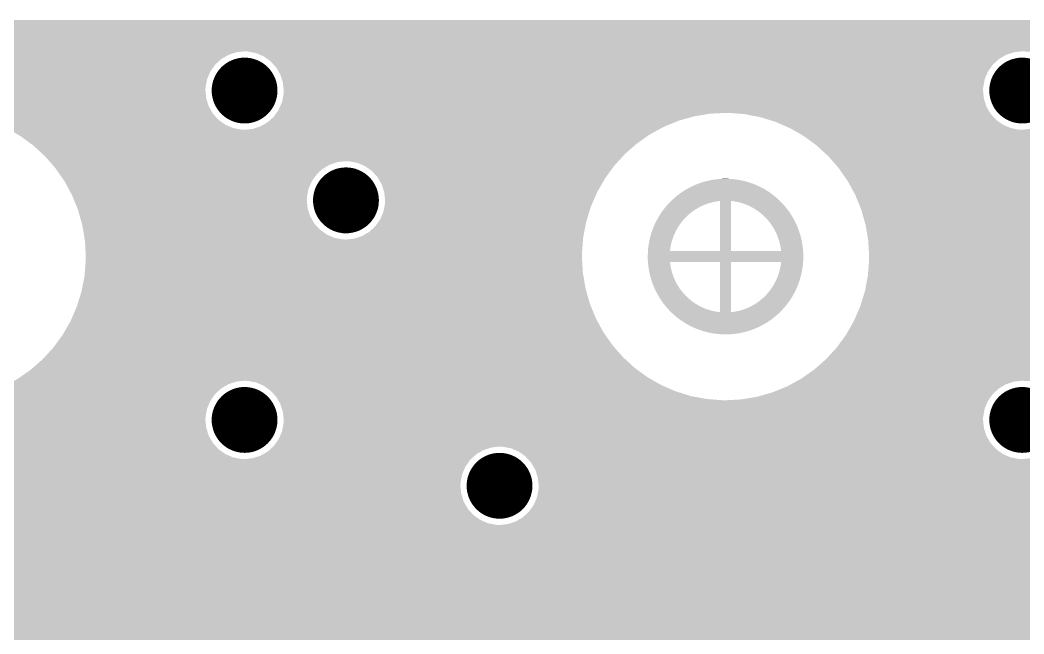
# Model space of a CAD drawing. Extents: x 295 to 953, y 10 to 290.
# Drawn here: x 510.26 to 529.44, y 180.6 to 192.32 of the extents above; entities that cross this region are included whole.
import ezdxf

# ---------------------------------------------------------------- set-up
doc = ezdxf.new("R2010")
doc.units = 0
doc.header["$LTSCALE"] = 5
doc.header["$MEASUREMENT"] = 0
doc.layers.get('0').update_dxf_attribs({"linetype": 'CONTINUOUS', "lineweight": 25})

msp = doc.modelspace()

# ---------------------------------------------------------------- linework, layer by layer
at = {"const_width": 0.629}
for points in [[(514.237, 190.974, 1), (514.865, 190.974, 1)], [(529.09, 190.974, 1), (529.718, 190.974, 1)], [(516.173, 188.878, 1), (516.802, 188.878, 1)], [(514.237, 184.687, 1), (514.865, 184.687, 1)], [(529.09, 184.687, 1), (529.718, 184.687, 1)], [(519.107, 183.43, 1), (519.735, 183.43, 1)]]:
    msp.add_lwpolyline(points, format="xyb", close=True, dxfattribs=at)
for points in [[(508.955, 192.317), (508.934, 192.321), (554.206, 192.317), (554.206, 192.321)], [(509.1, 192.255), (508.955, 192.317), (554.206, 192.255), (554.206, 192.317)], [(509.229, 192.163), (509.1, 192.255), (554.206, 192.163), (554.206, 192.255)], [(509.336, 192.046), (509.229, 192.163), (554.206, 192.046), (554.206, 192.163)], [(509.416, 191.91), (509.336, 192.046), (554.206, 191.91), (554.206, 192.046)], [(509.465, 191.76), (509.416, 191.91), (554.206, 191.76), (554.206, 191.91)], [(509.469, 191.722), (509.465, 191.76), (554.206, 191.722), (554.206, 191.76)], [(509.471, 191.705), (509.469, 191.722), (514.394, 191.705), (514.551, 191.722)], [(509.476, 191.656), (509.471, 191.705), (514.244, 191.656), (514.394, 191.705)], [(509.482, 191.602), (509.476, 191.656), (514.152, 191.602), (514.244, 191.656)], [(509.479, 191.536), (509.481, 191.576), (514.064, 191.536), (514.107, 191.576)], [(509.481, 191.576), (509.482, 191.602), (514.107, 191.576), (514.152, 191.602)], [(514.617, 191.719), (514.551, 191.722), (529.377, 191.719), (529.404, 191.722)], [(514.687, 191.705), (514.617, 191.719), (529.247, 191.705), (529.377, 191.719)], [(514.772, 191.688), (514.687, 191.705), (529.196, 191.688), (529.247, 191.705)], [(514.848, 191.656), (514.772, 191.688), (529.096, 191.656), (529.196, 191.688)], [(514.917, 191.626), (514.848, 191.656), (529.046, 191.626), (529.096, 191.656)], [(514.988, 191.576), (514.917, 191.626), (528.96, 191.576), (529.046, 191.626)], [(515.046, 191.534), (514.988, 191.576), (528.915, 191.534), (528.96, 191.576)], [(529.47, 191.719), (529.404, 191.722), (554.206, 191.719), (554.206, 191.722)], [(509.431, 191.34), (509.449, 191.381), (513.899, 191.34), (513.928, 191.381)], [(509.449, 191.381), (509.466, 191.469), (513.928, 191.381), (513.99, 191.469)], [(509.466, 191.469), (509.479, 191.536), (513.99, 191.469), (514.064, 191.536)], [(515.106, 191.469), (515.046, 191.534), (528.843, 191.469), (528.915, 191.534)], [(515.153, 191.418), (515.106, 191.469), (528.807, 191.418), (528.843, 191.469)], [(515.199, 191.34), (515.153, 191.418), (528.752, 191.34), (528.807, 191.418)], [(509.295, 191.107), (509.357, 191.195), (513.819, 191.107), (513.836, 191.195)], [(509.357, 191.195), (509.386, 191.236), (513.836, 191.195), (513.854, 191.236)], [(509.386, 191.236), (509.431, 191.34), (513.854, 191.236), (513.899, 191.34)], [(515.233, 191.281), (515.199, 191.34), (528.726, 191.281), (528.752, 191.34)], [(515.261, 191.195), (515.233, 191.281), (528.689, 191.195), (528.726, 191.281)], [(515.282, 191.131), (515.261, 191.195), (528.677, 191.131), (528.689, 191.195)], [(509.041, 190.92), (509.133, 190.974), (513.809, 190.92), (513.803, 190.974)], [(509.133, 190.974), (509.178, 191), (513.803, 190.974), (513.804, 191)], [(509.178, 191), (509.221, 191.04), (513.804, 191), (513.806, 191.04)], [(509.221, 191.04), (509.295, 191.107), (513.806, 191.04), (513.819, 191.107)], [(515.292, 191.04), (515.282, 191.131), (528.659, 191.04), (528.677, 191.131)], [(515.299, 190.974), (515.292, 191.04), (528.656, 190.974), (528.659, 191.04)], [(515.296, 190.908), (515.299, 190.974), (528.663, 190.908), (528.656, 190.974)], [(504.275, 190.816), (504.275, 190.854), (513.82, 190.816), (513.816, 190.854)], [(504.275, 190.666), (504.275, 190.816), (513.869, 190.666), (513.82, 190.816)], [(508.734, 190.854), (508.891, 190.871), (513.816, 190.854), (513.814, 190.871)], [(508.891, 190.871), (509.041, 190.92), (513.814, 190.871), (513.809, 190.92)], [(515.266, 190.753), (515.278, 190.816), (528.694, 190.753), (528.673, 190.816)], [(515.278, 190.816), (515.296, 190.908), (528.673, 190.816), (528.663, 190.908)], [(504.275, 190.548), (504.275, 190.666), (513.938, 190.548), (513.869, 190.666)], [(515.161, 190.548), (515.203, 190.607), (528.791, 190.548), (528.756, 190.607)], [(515.203, 190.607), (515.229, 190.666), (528.756, 190.607), (528.722, 190.666)], [(515.229, 190.666), (515.266, 190.753), (528.722, 190.666), (528.694, 190.753)], [(508.838, 190.548), (508.776, 190.548), (513.939, 190.548), (513.938, 190.548)], [(509.067, 190.53), (508.838, 190.548), (513.949, 190.53), (513.939, 190.548)], [(509.141, 190.524), (509.067, 190.53), (513.954, 190.524), (513.949, 190.53)], [(509.438, 190.467), (509.141, 190.524), (514.006, 190.467), (513.954, 190.524)], [(509.614, 190.413), (509.438, 190.467), (514.056, 190.413), (514.006, 190.467)], [(509.728, 190.378), (509.614, 190.413), (514.105, 190.378), (514.056, 190.413)], [(514.995, 190.372), (515.025, 190.399), (522.778, 190.372), (522.844, 190.399)], [(515.025, 190.399), (515.112, 190.478), (522.844, 190.399), (523.125, 190.478)], [(515.112, 190.478), (515.114, 190.481), (523.125, 190.478), (523.136, 190.481)], [(515.114, 190.481), (515.149, 190.532), (523.136, 190.481), (523.435, 190.532)], [(515.149, 190.532), (515.161, 190.548), (523.435, 190.532), (523.738, 190.548)], [(524.029, 190.53), (523.8, 190.548), (528.802, 190.53), (528.791, 190.548)], [(524.102, 190.524), (524.029, 190.53), (528.807, 190.524), (528.802, 190.53)], [(524.4, 190.467), (524.102, 190.524), (528.859, 190.467), (528.807, 190.524)], [(524.575, 190.413), (524.4, 190.467), (528.909, 190.413), (528.859, 190.467)], [(524.69, 190.378), (524.575, 190.413), (528.958, 190.378), (528.909, 190.413)], [(509.858, 190.321), (509.728, 190.378), (514.185, 190.321), (514.105, 190.378)], [(510.001, 190.259), (509.858, 190.321), (514.33, 190.259), (514.185, 190.321)], [(510.006, 190.257), (510.001, 190.259), (514.34, 190.257), (514.33, 190.259)], [(510.056, 190.228), (510.006, 190.257), (514.485, 190.228), (514.34, 190.257)], [(510.061, 190.226), (510.056, 190.228), (514.551, 190.226), (514.485, 190.228)], [(510.211, 190.14), (510.061, 190.226), (522.297, 190.14), (522.456, 190.226)], [(514.551, 190.226), (514.708, 190.242), (522.456, 190.226), (522.486, 190.242)], [(514.708, 190.242), (514.836, 190.284), (522.486, 190.242), (522.564, 190.284)], [(514.836, 190.284), (514.859, 190.292), (522.564, 190.284), (522.582, 190.292)], [(514.859, 190.292), (514.995, 190.372), (522.582, 190.292), (522.778, 190.372)], [(524.819, 190.321), (524.69, 190.378), (529.038, 190.321), (528.958, 190.378)], [(524.963, 190.259), (524.819, 190.321), (529.183, 190.259), (529.038, 190.321)], [(524.968, 190.257), (524.963, 190.259), (529.193, 190.257), (529.183, 190.259)], [(525.018, 190.228), (524.968, 190.257), (529.338, 190.228), (529.193, 190.257)], [(525.023, 190.226), (525.018, 190.228), (529.404, 190.226), (529.338, 190.228)], [(525.223, 190.111), (525.023, 190.226), (535.164, 190.111), (535.097, 190.226)], [(529.404, 190.226), (529.561, 190.242), (535.097, 190.226), (535.087, 190.242)], [(510.269, 190.106), (510.211, 190.14), (522.249, 190.106), (522.297, 190.14)], [(510.46, 189.966), (510.269, 190.106), (522.049, 189.966), (522.249, 190.106)], [(525.231, 190.106), (525.223, 190.111), (535.168, 190.106), (535.164, 190.111)], [(525.385, 189.994), (525.231, 190.106), (535.271, 189.994), (535.168, 190.106)], [(510.514, 189.927), (510.46, 189.966), (522.004, 189.927), (522.049, 189.966)], [(510.689, 189.767), (510.514, 189.927), (521.82, 189.767), (522.004, 189.927)], [(525.476, 189.927), (525.385, 189.994), (535.364, 189.927), (535.271, 189.994)], [(525.503, 189.902), (525.476, 189.927), (535.4, 189.902), (535.364, 189.927)], [(525.571, 189.84), (525.503, 189.902), (535.545, 189.84), (535.4, 189.902)], [(525.605, 189.809), (525.571, 189.84), (535.7, 189.809), (535.545, 189.84)], [(510.737, 189.723), (510.689, 189.767), (521.78, 189.723), (521.82, 189.767)], [(510.822, 189.626), (510.737, 189.723), (521.692, 189.626), (521.78, 189.723)], [(525.608, 189.806), (525.605, 189.809), (535.766, 189.806), (535.7, 189.809)], [(525.699, 189.723), (525.608, 189.806), (554.206, 189.723), (554.206, 189.806)], [(525.899, 189.494), (525.699, 189.723), (554.206, 189.494), (554.206, 189.723)], [(510.836, 189.61), (510.822, 189.626), (516.33, 189.61), (516.487, 189.626)], [(510.88, 189.56), (510.836, 189.61), (516.18, 189.56), (516.33, 189.61)], [(510.937, 189.494), (510.88, 189.56), (516.068, 189.494), (516.18, 189.56)], [(510.947, 189.48), (510.937, 189.494), (516.043, 189.48), (516.068, 189.494)], [(511.021, 189.373), (510.947, 189.48), (515.927, 189.373), (516.043, 189.48)], [(516.553, 189.623), (516.487, 189.626), (521.689, 189.623), (521.692, 189.626)], [(516.708, 189.593), (516.553, 189.623), (521.661, 189.593), (521.689, 189.623)], [(516.824, 189.543), (516.708, 189.593), (521.616, 189.543), (521.661, 189.593)], [(516.854, 189.53), (516.824, 189.543), (521.606, 189.53), (521.616, 189.543)], [(516.983, 189.439), (516.854, 189.53), (521.539, 189.439), (521.606, 189.53)], [(526.072, 189.246), (525.899, 189.494), (554.206, 189.246), (554.206, 189.494)], [(511.11, 189.246), (511.021, 189.373), (515.836, 189.246), (515.927, 189.373)], [(517.089, 189.322), (516.983, 189.439), (521.454, 189.322), (521.539, 189.439)], [(517.103, 189.299), (517.089, 189.322), (521.437, 189.299), (521.454, 189.322)], [(517.169, 189.186), (517.103, 189.299), (521.372, 189.186), (521.437, 189.299)], [(523.38, 189.247), (523.388, 189.249), (524.096, 189.247), (524.086, 189.249)], [(523.388, 189.249), (523.449, 189.262), (524.086, 189.249), (524.027, 189.262)], [(523.449, 189.262), (523.457, 189.264), (524.027, 189.262), (524.017, 189.264)], [(523.457, 189.264), (523.519, 189.275), (524.017, 189.264), (523.958, 189.275)], [(523.519, 189.275), (523.527, 189.276), (523.958, 189.275), (523.947, 189.276)], [(523.527, 189.276), (523.589, 189.283), (523.947, 189.276), (523.888, 189.283)], [(523.589, 189.283), (523.597, 189.284), (523.888, 189.283), (523.876, 189.284)], [(523.597, 189.284), (523.661, 189.289), (523.876, 189.284), (523.818, 189.289)], [(523.661, 189.289), (523.667, 189.289), (523.818, 189.289), (523.802, 189.289)], [(523.667, 189.289), (523.736, 189.291), (523.802, 189.289), (523.747, 189.291)], [(523.736, 189.291), (523.738, 189.291), (523.747, 189.291), (523.738, 189.291)], [(511.111, 189.245), (511.11, 189.246), (515.835, 189.245), (515.836, 189.246)], [(511.19, 189.099), (511.111, 189.245), (515.773, 189.099), (515.835, 189.245)], [(511.255, 188.979), (511.19, 189.099), (515.749, 188.979), (515.773, 189.099)], [(517.219, 189.035), (517.169, 189.186), (521.286, 189.035), (521.372, 189.186)], [(522.929, 189.051), (522.936, 189.056), (524.547, 189.051), (524.539, 189.056)], [(522.936, 189.056), (522.989, 189.088), (524.539, 189.056), (524.487, 189.088)], [(522.989, 189.088), (522.996, 189.093), (524.487, 189.088), (524.479, 189.093)], [(522.996, 189.093), (523.05, 189.122), (524.479, 189.093), (524.425, 189.122)], [(523.05, 189.122), (523.058, 189.126), (524.425, 189.122), (524.417, 189.126)], [(523.058, 189.126), (523.114, 189.153), (524.417, 189.126), (524.362, 189.153)], [(523.114, 189.153), (523.122, 189.157), (524.362, 189.153), (524.353, 189.157)], [(523.122, 189.157), (523.179, 189.182), (524.353, 189.157), (524.297, 189.182)], [(523.179, 189.182), (523.187, 189.185), (524.297, 189.182), (524.288, 189.185)], [(523.187, 189.185), (523.245, 189.207), (524.288, 189.185), (524.231, 189.207)], [(523.245, 189.207), (523.253, 189.21), (524.231, 189.207), (524.222, 189.21)], [(523.253, 189.21), (523.312, 189.228), (524.222, 189.21), (524.164, 189.228)], [(523.312, 189.228), (523.32, 189.231), (524.164, 189.228), (524.155, 189.231)], [(523.32, 189.231), (523.38, 189.247), (524.155, 189.231), (524.096, 189.247)], [(526.093, 189.207), (526.072, 189.246), (554.206, 189.207), (554.206, 189.246)], [(526.102, 189.19), (526.093, 189.207), (541.476, 189.19), (541.633, 189.207)], [(526.129, 189.141), (526.102, 189.19), (541.326, 189.141), (541.476, 189.19)], [(526.172, 189.061), (526.129, 189.141), (541.189, 189.061), (541.326, 189.141)], [(526.217, 188.979), (526.172, 189.061), (541.1, 188.979), (541.189, 189.061)], [(511.269, 188.944), (511.255, 188.979), (515.742, 188.944), (515.749, 188.979)], [(511.296, 188.878), (511.269, 188.944), (515.739, 188.878), (515.742, 188.944)], [(511.36, 188.721), (511.296, 188.878), (515.756, 188.721), (515.739, 188.878)], [(517.235, 188.878), (517.219, 189.035), (521.218, 188.878), (521.286, 189.035)], [(517.233, 188.812), (517.235, 188.878), (521.189, 188.812), (521.218, 188.878)], [(522.691, 188.859), (522.699, 188.867), (523.574, 188.859), (523.633, 188.867)], [(522.699, 188.867), (522.708, 188.876), (524.777, 188.867), (524.768, 188.876)], [(522.708, 188.876), (522.714, 188.882), (524.768, 188.876), (524.761, 188.882)], [(522.714, 188.882), (522.76, 188.923), (524.761, 188.882), (524.716, 188.923)], [(522.76, 188.923), (522.766, 188.929), (524.716, 188.923), (524.709, 188.929)], [(522.766, 188.929), (522.814, 188.969), (524.709, 188.929), (524.662, 188.969)], [(522.814, 188.969), (522.821, 188.974), (524.662, 188.969), (524.654, 188.974)], [(522.821, 188.974), (522.87, 189.011), (524.654, 188.974), (524.606, 189.011)], [(522.87, 189.011), (522.877, 189.017), (524.606, 189.011), (524.598, 189.017)], [(522.877, 189.017), (522.929, 189.051), (524.598, 189.017), (524.547, 189.051)], [(523.633, 187.91), (523.633, 188.867), (523.843, 187.91), (523.843, 188.867)], [(523.873, 188.863), (523.843, 188.867), (524.78, 188.863), (524.777, 188.867)], [(526.227, 188.954), (526.217, 188.979), (541.073, 188.954), (541.1, 188.979)], [(526.28, 188.825), (526.227, 188.954), (540.981, 188.825), (541.073, 188.954)], [(511.369, 188.699), (511.36, 188.721), (515.763, 188.699), (515.756, 188.721)], [(511.406, 188.571), (511.369, 188.699), (515.805, 188.571), (515.763, 188.699)], [(517.202, 188.657), (517.222, 188.757), (521.134, 188.657), (521.165, 188.757)], [(517.222, 188.757), (517.233, 188.812), (521.165, 188.757), (521.189, 188.812)], [(522.529, 188.669), (522.54, 188.684), (523.113, 188.669), (523.133, 188.684)], [(522.54, 188.684), (522.564, 188.716), (523.133, 188.684), (523.183, 188.716)], [(522.564, 188.716), (522.572, 188.726), (523.183, 188.716), (523.2, 188.726)], [(522.572, 188.726), (522.588, 188.746), (523.2, 188.726), (523.235, 188.746)], [(522.588, 188.746), (522.61, 188.773), (523.235, 188.746), (523.288, 188.773)], [(522.61, 188.773), (522.617, 188.78), (523.288, 188.773), (523.306, 188.78)], [(522.617, 188.78), (522.631, 188.796), (523.306, 188.78), (523.343, 188.796)], [(522.631, 188.796), (522.65, 188.817), (523.343, 188.796), (523.4, 188.817)], [(522.65, 188.817), (522.664, 188.832), (523.4, 188.817), (523.45, 188.832)], [(522.664, 188.832), (522.666, 188.834), (523.45, 188.832), (523.457, 188.834)], [(522.666, 188.834), (522.68, 188.848), (523.457, 188.834), (523.515, 188.848)], [(522.68, 188.848), (522.691, 188.859), (523.515, 188.848), (523.574, 188.859)], [(523.932, 188.854), (523.873, 188.863), (524.789, 188.854), (524.78, 188.863)], [(523.99, 188.842), (523.932, 188.854), (524.802, 188.842), (524.789, 188.854)], [(524.048, 188.826), (523.99, 188.842), (524.817, 188.826), (524.802, 188.842)], [(524.049, 188.826), (524.048, 188.826), (524.818, 188.826), (524.817, 188.826)], [(524.105, 188.807), (524.049, 188.826), (524.835, 188.807), (524.818, 188.826)], [(524.16, 188.785), (524.105, 188.807), (524.855, 188.785), (524.835, 188.807)], [(524.185, 188.773), (524.16, 188.785), (524.865, 188.773), (524.855, 188.785)], [(524.214, 188.76), (524.185, 188.773), (524.876, 188.76), (524.865, 188.773)], [(524.267, 188.731), (524.214, 188.76), (524.899, 188.731), (524.876, 188.76)], [(524.288, 188.719), (524.267, 188.731), (524.91, 188.719), (524.899, 188.731)], [(524.318, 188.7), (524.288, 188.719), (524.923, 188.7), (524.91, 188.719)], [(524.367, 188.666), (524.318, 188.7), (524.948, 188.666), (524.923, 188.7)], [(526.331, 188.699), (526.28, 188.825), (540.927, 188.699), (540.981, 188.825)], [(526.336, 188.68), (526.331, 188.699), (540.919, 188.68), (540.927, 188.699)], [(526.38, 188.525), (526.336, 188.68), (540.888, 188.525), (540.919, 188.68)], [(511.444, 188.434), (511.406, 188.571), (515.885, 188.434), (515.805, 188.571)], [(517.108, 188.468), (517.14, 188.512), (521.076, 188.468), (521.09, 188.512)], [(517.14, 188.512), (517.202, 188.657), (521.09, 188.512), (521.134, 188.657)], [(522.392, 188.435), (522.415, 188.482), (522.877, 188.435), (522.913, 188.482)], [(522.415, 188.482), (522.419, 188.489), (522.913, 188.482), (522.919, 188.489)], [(522.419, 188.489), (522.44, 188.527), (522.919, 188.489), (522.953, 188.527)], [(522.44, 188.527), (522.453, 188.551), (522.953, 188.527), (522.976, 188.551)], [(522.453, 188.551), (522.464, 188.57), (522.976, 188.551), (522.994, 188.57)], [(522.464, 188.57), (522.489, 188.611), (522.994, 188.57), (523.038, 188.611)], [(522.489, 188.611), (522.515, 188.649), (523.039, 188.611), (523.085, 188.649)], [(522.489, 188.611), (522.489, 188.611), (523.038, 188.611), (523.039, 188.611)], [(522.515, 188.649), (522.529, 188.669), (523.085, 188.649), (523.113, 188.669)], [(524.373, 188.662), (524.367, 188.666), (524.952, 188.662), (524.948, 188.666)], [(524.415, 188.63), (524.373, 188.662), (524.973, 188.63), (524.952, 188.662)], [(524.445, 188.603), (524.415, 188.63), (524.991, 188.603), (524.973, 188.63)], [(524.46, 188.59), (524.445, 188.603), (524.999, 188.59), (524.991, 188.603)], [(524.503, 188.549), (524.46, 188.59), (525.024, 188.549), (524.999, 188.59)], [(524.508, 188.543), (524.503, 188.549), (525.027, 188.543), (525.024, 188.549)], [(524.543, 188.505), (524.508, 188.543), (525.048, 188.505), (525.027, 188.543)], [(524.563, 188.481), (524.543, 188.505), (525.061, 188.481), (525.048, 188.505)], [(524.581, 188.458), (524.563, 188.481), (525.072, 188.458), (525.061, 188.481)], [(526.399, 188.459), (526.38, 188.525), (540.885, 188.459), (540.888, 188.525)], [(511.452, 188.407), (511.444, 188.434), (515.91, 188.407), (515.885, 188.434)], [(511.467, 188.318), (511.452, 188.407), (515.992, 188.318), (515.91, 188.407)], [(511.482, 188.226), (511.467, 188.318), (516.121, 188.226), (515.992, 188.318)], [(516.931, 188.276), (517.048, 188.383), (521.039, 188.276), (521.06, 188.383)], [(517.048, 188.383), (517.108, 188.468), (521.06, 188.383), (521.076, 188.468)], [(522.331, 188.282), (522.335, 188.295), (522.784, 188.282), (522.79, 188.295)], [(522.335, 188.295), (522.35, 188.335), (522.79, 188.295), (522.812, 188.335)], [(522.35, 188.335), (522.36, 188.361), (522.812, 188.335), (522.828, 188.361)], [(522.36, 188.361), (522.37, 188.386), (522.828, 188.361), (522.843, 188.386)], [(522.37, 188.386), (522.388, 188.426), (522.843, 188.386), (522.87, 188.426)], [(522.388, 188.426), (522.392, 188.435), (522.87, 188.426), (522.877, 188.435)], [(524.611, 188.417), (524.581, 188.458), (525.092, 188.417), (525.072, 188.458)], [(524.616, 188.41), (524.611, 188.417), (525.095, 188.41), (525.092, 188.417)], [(524.649, 188.36), (524.616, 188.41), (525.116, 188.36), (525.095, 188.41)], [(524.653, 188.352), (524.649, 188.36), (525.119, 188.352), (525.116, 188.36)], [(524.678, 188.308), (524.653, 188.352), (525.135, 188.308), (525.119, 188.352)], [(524.689, 188.286), (524.678, 188.308), (525.144, 188.286), (525.135, 188.308)], [(526.414, 188.407), (526.399, 188.459), (540.891, 188.407), (540.885, 188.459)], [(526.432, 188.302), (526.414, 188.407), (540.902, 188.302), (540.891, 188.407)], [(526.457, 188.152), (526.432, 188.302), (540.951, 188.152), (540.902, 188.302)], [(511.493, 188.163), (511.482, 188.226), (516.266, 188.163), (516.121, 188.226)], [(511.498, 188.133), (511.493, 188.163), (516.421, 188.133), (516.266, 188.163)], [(511.498, 188.13), (511.498, 188.133), (516.487, 188.13), (516.421, 188.133)], [(511.502, 188.108), (511.498, 188.13), (521.014, 188.108), (521.016, 188.13)], [(511.515, 187.868), (511.502, 188.108), (520.995, 187.868), (521.014, 188.108)], [(516.487, 188.13), (516.645, 188.147), (521.016, 188.13), (521.017, 188.147)], [(516.645, 188.147), (516.715, 188.17), (521.017, 188.147), (521.019, 188.17)], [(516.715, 188.17), (516.795, 188.196), (521.019, 188.17), (521.024, 188.196)], [(516.795, 188.196), (516.931, 188.276), (521.024, 188.196), (521.039, 188.276)], [(522.28, 188.09), (522.285, 188.115), (522.71, 188.09), (522.717, 188.115)], [(522.285, 188.115), (522.295, 188.159), (522.717, 188.115), (522.732, 188.159)], [(522.295, 188.159), (522.298, 188.172), (522.732, 188.159), (522.736, 188.172)], [(522.298, 188.172), (522.313, 188.227), (522.736, 188.172), (522.758, 188.227)], [(522.313, 188.228), (522.331, 188.282), (522.758, 188.228), (522.784, 188.282)], [(522.313, 188.227), (522.313, 188.228), (522.758, 188.227), (522.758, 188.228)], [(524.705, 188.255), (524.689, 188.286), (525.153, 188.255), (525.144, 188.286)], [(524.721, 188.219), (524.705, 188.255), (525.165, 188.219), (525.153, 188.255)], [(524.729, 188.2), (524.721, 188.219), (525.17, 188.2), (525.165, 188.219)], [(524.747, 188.15), (524.729, 188.2), (525.183, 188.15), (525.17, 188.2)], [(524.749, 188.144), (524.747, 188.15), (525.184, 188.144), (525.183, 188.15)], [(524.767, 188.086), (524.749, 188.144), (525.197, 188.086), (525.184, 188.144)], [(526.464, 188.108), (526.457, 188.152), (540.977, 188.108), (540.951, 188.152)], [(526.469, 188.015), (526.464, 188.108), (541.031, 188.015), (540.977, 188.108)], [(522.254, 187.88), (522.256, 187.91), (525.221, 187.88), (525.219, 187.91)], [(522.256, 187.91), (522.258, 187.94), (522.676, 187.91), (522.68, 187.94)], [(522.258, 187.94), (522.259, 187.951), (522.68, 187.94), (522.681, 187.951)], [(522.259, 187.951), (522.265, 187.999), (522.681, 187.951), (522.689, 187.999)], [(522.265, 187.999), (522.268, 188.021), (522.689, 187.999), (522.694, 188.021)], [(522.268, 188.021), (522.274, 188.058), (522.694, 188.021), (522.701, 188.058)], [(522.274, 188.058), (522.28, 188.09), (522.701, 188.058), (522.71, 188.09)], [(524.768, 188.081), (524.767, 188.086), (525.198, 188.081), (525.197, 188.086)], [(524.781, 188.028), (524.768, 188.081), (525.206, 188.028), (525.198, 188.081)], [(524.784, 188.012), (524.781, 188.028), (525.209, 188.012), (525.206, 188.028)], [(524.792, 187.969), (524.784, 188.012), (525.214, 187.969), (525.209, 188.012)], [(524.795, 187.942), (524.792, 187.969), (525.217, 187.942), (525.214, 187.969)], [(524.799, 187.91), (524.795, 187.942), (525.219, 187.91), (525.217, 187.942)], [(526.476, 187.898), (526.469, 188.015), (541.138, 187.898), (541.031, 188.015)], [(511.499, 187.503), (511.518, 187.743), (521.011, 187.503), (520.998, 187.743)], [(511.519, 187.805), (511.515, 187.868), (520.995, 187.805), (520.995, 187.868)], [(511.518, 187.743), (511.519, 187.805), (520.998, 187.743), (520.995, 187.805)], [(522.252, 187.81), (522.254, 187.871), (525.223, 187.81), (525.222, 187.871)], [(522.252, 187.801), (522.252, 187.81), (525.223, 187.801), (525.223, 187.81)], [(522.253, 187.739), (522.252, 187.801), (525.222, 187.739), (525.223, 187.801)], [(522.254, 187.73), (522.253, 187.739), (525.222, 187.73), (525.222, 187.739)], [(522.254, 187.871), (522.254, 187.88), (525.222, 187.871), (525.221, 187.88)], [(522.256, 187.701), (522.254, 187.73), (525.219, 187.701), (525.222, 187.73)], [(526.481, 187.807), (526.476, 187.898), (541.267, 187.807), (541.138, 187.898)], [(526.478, 187.714), (526.48, 187.743), (541.567, 187.714), (541.42, 187.743)], [(526.478, 187.711), (526.478, 187.714), (541.633, 187.711), (541.567, 187.714)], [(526.48, 187.744), (526.481, 187.805), (541.412, 187.744), (541.271, 187.805)], [(526.48, 187.743), (526.48, 187.744), (541.42, 187.743), (541.412, 187.744)], [(526.481, 187.805), (526.481, 187.807), (541.271, 187.805), (541.267, 187.807)], [(522.258, 187.669), (522.256, 187.701), (522.68, 187.669), (522.676, 187.701)], [(522.262, 187.641), (522.258, 187.669), (522.684, 187.641), (522.68, 187.669)], [(522.266, 187.599), (522.262, 187.641), (522.692, 187.599), (522.684, 187.641)], [(522.269, 187.582), (522.266, 187.599), (522.695, 187.582), (522.692, 187.599)], [(522.278, 187.529), (522.269, 187.582), (522.708, 187.529), (522.695, 187.582)], [(522.279, 187.524), (522.278, 187.529), (522.709, 187.524), (522.708, 187.529)], [(522.291, 187.467), (522.279, 187.524), (522.726, 187.467), (522.709, 187.524)], [(523.633, 186.744), (523.633, 187.701), (523.843, 186.744), (523.843, 187.701)], [(524.765, 187.52), (524.774, 187.553), (525.196, 187.52), (525.201, 187.553)], [(524.774, 187.553), (524.782, 187.59), (525.201, 187.553), (525.208, 187.59)], [(524.782, 187.59), (524.787, 187.611), (525.208, 187.59), (525.21, 187.611)], [(524.787, 187.611), (524.794, 187.66), (525.21, 187.611), (525.216, 187.66)], [(524.794, 187.66), (524.796, 187.67), (525.216, 187.66), (525.217, 187.67)], [(524.796, 187.67), (524.799, 187.701), (525.217, 187.67), (525.219, 187.701)], [(526.456, 187.441), (526.478, 187.711), (554.206, 187.441), (554.206, 187.711)], [(511.449, 187.204), (511.495, 187.441), (521.062, 187.204), (521.022, 187.441)], [(511.495, 187.441), (511.499, 187.503), (521.022, 187.441), (521.011, 187.503)], [(522.293, 187.46), (522.291, 187.467), (522.729, 187.46), (522.726, 187.467)], [(522.306, 187.411), (522.293, 187.46), (522.747, 187.411), (522.729, 187.46)], [(522.311, 187.392), (522.306, 187.411), (522.755, 187.392), (522.747, 187.411)], [(522.322, 187.356), (522.311, 187.392), (522.77, 187.356), (522.755, 187.392)], [(522.332, 187.325), (522.322, 187.356), (522.786, 187.325), (522.77, 187.356)], [(524.692, 187.329), (524.717, 187.383), (525.145, 187.329), (525.162, 187.383)], [(524.717, 187.383), (524.739, 187.439), (525.162, 187.383), (525.177, 187.439)], [(524.739, 187.439), (524.744, 187.451), (525.177, 187.439), (525.181, 187.451)], [(524.744, 187.451), (524.758, 187.495), (525.181, 187.451), (525.19, 187.495)], [(524.758, 187.495), (524.765, 187.52), (525.19, 187.495), (525.196, 187.52)], [(526.4, 187.143), (526.456, 187.441), (554.206, 187.143), (554.206, 187.441)], [(511.366, 186.912), (511.438, 187.143), (521.144, 186.912), (521.079, 187.143)], [(511.438, 187.143), (511.449, 187.204), (521.079, 187.143), (521.062, 187.204)], [(522.34, 187.303), (522.332, 187.325), (522.797, 187.303), (522.786, 187.325)], [(522.356, 187.258), (522.34, 187.303), (522.822, 187.258), (522.797, 187.303)], [(522.36, 187.251), (522.356, 187.258), (522.827, 187.251), (522.822, 187.258)], [(522.381, 187.2), (522.36, 187.251), (522.859, 187.2), (522.827, 187.251)], [(522.384, 187.193), (522.381, 187.2), (522.864, 187.193), (522.859, 187.2)], [(522.404, 187.152), (522.384, 187.193), (522.895, 187.152), (522.864, 187.193)], [(522.414, 187.13), (522.404, 187.152), (522.913, 187.13), (522.895, 187.152)], [(524.562, 187.128), (524.599, 187.176), (525.06, 187.128), (525.083, 187.176)], [(524.599, 187.176), (524.605, 187.185), (525.083, 187.176), (525.088, 187.185)], [(524.605, 187.185), (524.633, 187.225), (525.088, 187.185), (525.105, 187.225)], [(524.633, 187.225), (524.648, 187.25), (525.105, 187.225), (525.116, 187.25)], [(524.648, 187.25), (524.664, 187.276), (525.116, 187.25), (525.126, 187.276)], [(524.664, 187.276), (524.685, 187.316), (525.126, 187.276), (525.141, 187.316)], [(524.685, 187.316), (524.692, 187.329), (525.141, 187.316), (525.145, 187.329)], [(526.31, 186.853), (526.4, 187.143), (554.206, 186.853), (554.206, 187.143)], [(522.427, 187.106), (522.414, 187.13), (522.932, 187.106), (522.913, 187.13)], [(522.448, 187.068), (522.427, 187.106), (522.967, 187.068), (522.932, 187.106)], [(522.452, 187.062), (522.448, 187.068), (522.973, 187.062), (522.967, 187.068)], [(522.477, 187.02), (522.452, 187.062), (523.016, 187.02), (522.973, 187.062)], [(522.484, 187.007), (522.477, 187.02), (523.031, 187.007), (523.016, 187.02)], [(522.502, 186.981), (522.484, 187.007), (523.061, 186.981), (523.031, 187.007)], [(522.524, 186.949), (522.502, 186.981), (523.102, 186.949), (523.061, 186.981)], [(522.527, 186.944), (522.524, 186.949), (523.108, 186.944), (523.102, 186.949)], [(524.362, 186.941), (524.391, 186.962), (524.946, 186.941), (524.961, 186.962)], [(524.391, 186.962), (524.437, 187), (524.961, 186.962), (524.986, 187)], [(524.437, 187), (524.481, 187.04), (524.986, 187), (525.011, 187.04)], [(524.481, 187.04), (524.5, 187.06), (525.011, 187.04), (525.023, 187.06)], [(524.5, 187.06), (524.523, 187.083), (525.023, 187.06), (525.036, 187.083)], [(524.523, 187.083), (524.556, 187.122), (525.036, 187.083), (525.057, 187.122)], [(524.556, 187.122), (524.562, 187.128), (525.057, 187.122), (525.06, 187.128)], [(511.252, 186.631), (511.348, 186.853), (521.259, 186.631), (521.168, 186.853)], [(511.348, 186.853), (511.366, 186.912), (521.168, 186.853), (521.144, 186.912)], [(522.552, 186.91), (522.527, 186.944), (523.157, 186.91), (523.108, 186.944)], [(522.566, 186.892), (522.552, 186.91), (523.187, 186.892), (523.157, 186.91)], [(522.576, 186.879), (522.566, 186.892), (523.208, 186.879), (523.187, 186.892)], [(522.599, 186.851), (522.576, 186.879), (523.261, 186.851), (523.208, 186.879)], [(522.611, 186.837), (522.599, 186.851), (523.291, 186.837), (523.261, 186.851)], [(522.621, 186.826), (522.611, 186.837), (523.315, 186.826), (523.291, 186.837)], [(522.641, 186.804), (522.621, 186.826), (523.371, 186.804), (523.315, 186.826)], [(522.658, 186.785), (522.641, 186.804), (523.427, 186.785), (523.371, 186.804)], [(522.674, 186.769), (522.658, 186.785), (523.485, 186.769), (523.428, 186.785)], [(522.658, 186.785), (522.658, 186.785), (523.428, 186.785), (523.427, 186.785)], [(522.686, 186.756), (522.674, 186.769), (523.544, 186.756), (523.485, 186.769)], [(522.695, 186.747), (522.686, 186.756), (523.603, 186.747), (523.544, 186.756)], [(523.902, 186.751), (523.961, 186.762), (524.784, 186.751), (524.795, 186.762)], [(523.961, 186.762), (524.019, 186.776), (524.795, 186.762), (524.809, 186.776)], [(524.019, 186.776), (524.025, 186.778), (524.809, 186.776), (524.811, 186.778)], [(524.025, 186.778), (524.076, 186.794), (524.811, 186.778), (524.825, 186.794)], [(524.076, 186.794), (524.132, 186.814), (524.825, 186.794), (524.844, 186.814)], [(524.132, 186.814), (524.17, 186.83), (524.844, 186.814), (524.859, 186.83)], [(524.17, 186.83), (524.187, 186.838), (524.859, 186.83), (524.865, 186.838)], [(524.187, 186.838), (524.241, 186.865), (524.865, 186.838), (524.887, 186.865)], [(524.241, 186.865), (524.276, 186.885), (524.887, 186.865), (524.904, 186.885)], [(524.276, 186.885), (524.292, 186.894), (524.904, 186.885), (524.911, 186.894)], [(524.292, 186.894), (524.343, 186.927), (524.911, 186.894), (524.935, 186.927)], [(524.343, 186.927), (524.362, 186.941), (524.935, 186.927), (524.946, 186.941)], [(526.189, 186.575), (526.31, 186.853), (554.206, 186.575), (554.206, 186.853)], [(511.107, 186.365), (511.228, 186.575), (521.403, 186.365), (521.289, 186.575)], [(511.228, 186.575), (511.252, 186.631), (521.289, 186.575), (521.259, 186.631)], [(522.699, 186.744), (522.695, 186.747), (523.633, 186.744), (523.603, 186.747)], [(522.707, 186.735), (522.699, 186.744), (524.768, 186.735), (524.777, 186.744)], [(522.714, 186.728), (522.707, 186.735), (524.761, 186.728), (524.768, 186.735)], [(522.759, 186.687), (522.714, 186.728), (524.716, 186.687), (524.761, 186.728)], [(522.767, 186.681), (522.759, 186.687), (524.709, 186.681), (524.716, 186.687)], [(522.814, 186.642), (522.767, 186.681), (524.662, 186.642), (524.709, 186.681)], [(522.821, 186.636), (522.814, 186.642), (524.655, 186.636), (524.662, 186.642)], [(522.87, 186.599), (522.821, 186.636), (524.605, 186.599), (524.655, 186.636)], [(522.878, 186.594), (522.87, 186.599), (524.598, 186.594), (524.605, 186.599)], [(522.928, 186.56), (522.878, 186.594), (524.547, 186.56), (524.598, 186.594)], [(523.843, 186.744), (523.902, 186.751), (524.777, 186.744), (524.784, 186.751)], [(526.039, 186.312), (526.189, 186.575), (554.206, 186.312), (554.206, 186.575)], [(522.936, 186.555), (522.928, 186.56), (524.54, 186.555), (524.547, 186.56)], [(522.988, 186.522), (522.936, 186.555), (524.487, 186.522), (524.54, 186.555)], [(522.997, 186.518), (522.988, 186.522), (524.479, 186.518), (524.487, 186.522)], [(523.05, 186.488), (522.997, 186.518), (524.425, 186.488), (524.479, 186.518)], [(523.059, 186.484), (523.05, 186.488), (524.417, 186.484), (524.425, 186.488)], [(523.113, 186.457), (523.059, 186.484), (524.362, 186.457), (524.417, 186.484)], [(523.122, 186.453), (523.113, 186.457), (524.354, 186.453), (524.362, 186.457)], [(523.178, 186.429), (523.122, 186.453), (524.297, 186.429), (524.354, 186.453)], [(523.187, 186.426), (523.178, 186.429), (524.289, 186.426), (524.297, 186.429)], [(523.244, 186.404), (523.187, 186.426), (524.231, 186.404), (524.289, 186.426)], [(523.253, 186.401), (523.244, 186.404), (524.223, 186.401), (524.231, 186.404)], [(523.311, 186.382), (523.253, 186.401), (524.164, 186.382), (524.223, 186.401)], [(523.321, 186.38), (523.311, 186.382), (524.156, 186.38), (524.164, 186.382)], [(523.379, 186.363), (523.321, 186.38), (524.096, 186.363), (524.156, 186.38)], [(510.934, 186.116), (511.077, 186.312), (521.577, 186.116), (521.44, 186.312)], [(511.077, 186.312), (511.107, 186.365), (521.44, 186.312), (521.403, 186.365)], [(523.389, 186.361), (523.379, 186.363), (524.087, 186.361), (524.096, 186.363)], [(523.448, 186.348), (523.389, 186.361), (524.027, 186.348), (524.087, 186.361)], [(523.458, 186.346), (523.448, 186.348), (524.018, 186.346), (524.027, 186.348)], [(523.518, 186.336), (523.458, 186.346), (523.957, 186.336), (524.018, 186.346)], [(523.528, 186.335), (523.518, 186.336), (523.949, 186.335), (523.957, 186.336)], [(523.588, 186.327), (523.528, 186.335), (523.886, 186.327), (523.949, 186.335)], [(523.599, 186.326), (523.588, 186.327), (523.879, 186.326), (523.886, 186.327)], [(523.658, 186.322), (523.599, 186.326), (523.815, 186.322), (523.879, 186.326)], [(523.674, 186.321), (523.658, 186.322), (523.808, 186.321), (523.815, 186.322)], [(523.729, 186.32), (523.674, 186.321), (523.739, 186.32), (523.808, 186.321)], [(523.738, 186.32), (523.729, 186.32), (523.738, 186.32), (523.739, 186.32)], [(525.86, 186.067), (526.039, 186.312), (554.206, 186.067), (554.206, 186.312)], [(510.734, 185.888), (510.898, 186.067), (521.776, 185.888), (521.619, 186.067)], [(510.898, 186.067), (510.934, 186.116), (521.619, 186.067), (521.577, 186.116)], [(525.655, 185.844), (525.86, 186.067), (554.206, 185.844), (554.206, 186.067)], [(510.51, 185.683), (510.693, 185.844), (522, 185.683), (521.824, 185.844)], [(510.693, 185.844), (510.734, 185.888), (521.824, 185.844), (521.776, 185.888)], [(525.427, 185.644), (525.655, 185.844), (554.206, 185.644), (554.206, 185.844)], [(510.264, 185.504), (510.465, 185.644), (522.245, 185.504), (522.053, 185.644)], [(510.465, 185.644), (510.51, 185.683), (522.053, 185.644), (522, 185.683)], [(525.178, 185.471), (525.427, 185.644), (554.206, 185.471), (554.206, 185.644)], [(510.029, 185.369), (510.12, 185.419), (514.244, 185.369), (514.394, 185.419)], [(510.12, 185.419), (510.151, 185.435), (514.394, 185.419), (514.551, 185.435)], [(510.151, 185.435), (510.216, 185.471), (522.365, 185.435), (522.303, 185.471)], [(510.216, 185.471), (510.264, 185.504), (522.303, 185.471), (522.245, 185.504)], [(514.617, 185.432), (514.551, 185.435), (522.37, 185.432), (522.365, 185.435)], [(514.772, 185.402), (514.617, 185.432), (522.423, 185.402), (522.37, 185.432)], [(524.991, 185.369), (525.082, 185.419), (529.096, 185.369), (529.247, 185.419)], [(525.082, 185.419), (525.113, 185.435), (529.247, 185.419), (529.404, 185.435)], [(525.113, 185.435), (525.178, 185.471), (554.206, 185.435), (554.206, 185.471)], [(529.47, 185.432), (529.404, 185.435), (554.206, 185.432), (554.206, 185.435)], [(509.669, 185.212), (509.859, 185.289), (514.022, 185.212), (514.107, 185.289)], [(509.859, 185.289), (509.95, 185.326), (514.107, 185.289), (514.17, 185.326)], [(509.95, 185.326), (510.029, 185.369), (514.17, 185.326), (514.244, 185.369)], [(514.884, 185.354), (514.772, 185.402), (522.508, 185.354), (522.423, 185.402)], [(514.917, 185.339), (514.884, 185.354), (522.54, 185.339), (522.508, 185.354)], [(515.046, 185.248), (514.917, 185.339), (522.751, 185.248), (522.54, 185.339)], [(515.06, 185.233), (515.046, 185.248), (522.786, 185.233), (522.751, 185.248)], [(515.142, 185.143), (515.06, 185.233), (523.075, 185.143), (522.786, 185.233)], [(524.631, 185.212), (524.821, 185.289), (528.875, 185.212), (528.96, 185.289)], [(524.821, 185.289), (524.912, 185.326), (528.96, 185.289), (529.023, 185.326)], [(524.912, 185.326), (524.991, 185.369), (529.023, 185.326), (529.096, 185.369)], [(504.275, 185.054), (504.275, 185.062), (513.899, 185.054), (513.905, 185.062)], [(504.275, 184.908), (504.275, 185.054), (513.836, 184.908), (513.899, 185.054)], [(508.776, 185.062), (509.079, 185.079), (513.905, 185.062), (513.917, 185.079)], [(509.079, 185.079), (509.378, 185.129), (513.917, 185.079), (513.952, 185.129)], [(509.378, 185.129), (509.566, 185.182), (513.952, 185.129), (513.99, 185.182)], [(509.566, 185.182), (509.669, 185.212), (513.99, 185.182), (514.022, 185.212)], [(515.153, 185.131), (515.142, 185.143), (523.14, 185.131), (523.075, 185.143)], [(515.179, 185.087), (515.153, 185.131), (523.373, 185.087), (523.14, 185.131)], [(515.193, 185.063), (515.179, 185.087), (523.675, 185.063), (523.373, 185.087)], [(515.193, 185.062), (515.193, 185.063), (523.738, 185.062), (523.675, 185.063)], [(515.199, 185.054), (515.193, 185.062), (528.752, 185.054), (528.758, 185.062)], [(515.233, 184.995), (515.199, 185.054), (528.726, 184.995), (528.752, 185.054)], [(523.738, 185.062), (524.04, 185.079), (528.758, 185.062), (528.77, 185.079)], [(524.04, 185.079), (524.339, 185.129), (528.77, 185.079), (528.805, 185.129)], [(524.339, 185.129), (524.528, 185.182), (528.805, 185.129), (528.843, 185.182)], [(524.528, 185.182), (524.631, 185.212), (528.843, 185.182), (528.875, 185.212)], [(504.275, 184.753), (504.275, 184.908), (513.806, 184.753), (513.836, 184.908)], [(515.261, 184.908), (515.233, 184.995), (528.689, 184.908), (528.726, 184.995)], [(515.282, 184.844), (515.261, 184.908), (528.677, 184.844), (528.689, 184.908)], [(515.292, 184.753), (515.282, 184.844), (528.659, 184.753), (528.677, 184.844)], [(504.275, 184.687), (504.275, 184.753), (513.803, 184.687), (513.806, 184.753)], [(504.275, 184.53), (504.275, 184.687), (513.82, 184.53), (513.803, 184.687)], [(515.299, 184.687), (515.292, 184.753), (528.656, 184.687), (528.659, 184.753)], [(515.296, 184.621), (515.299, 184.687), (528.663, 184.621), (528.656, 184.687)], [(504.275, 184.38), (504.275, 184.53), (513.869, 184.38), (513.82, 184.53)], [(515.229, 184.38), (515.266, 184.466), (528.722, 184.38), (528.694, 184.466)], [(515.266, 184.466), (515.278, 184.53), (528.694, 184.466), (528.673, 184.53)], [(515.278, 184.53), (515.296, 184.621), (528.673, 184.53), (528.663, 184.621)], [(504.275, 184.243), (504.275, 184.38), (513.949, 184.243), (513.869, 184.38)], [(515.148, 184.243), (515.203, 184.321), (528.802, 184.243), (528.756, 184.321)], [(515.203, 184.321), (515.229, 184.38), (528.756, 184.321), (528.722, 184.38)], [(504.275, 184.127), (504.275, 184.243), (514.056, 184.127), (513.949, 184.243)], [(504.275, 184.035), (504.275, 184.127), (514.185, 184.035), (514.056, 184.127)], [(514.904, 184.032), (514.995, 184.085), (518.977, 184.032), (519.068, 184.085)], [(514.995, 184.085), (515.024, 184.112), (519.068, 184.085), (519.114, 184.112)], [(515.024, 184.112), (515.078, 184.161), (519.114, 184.112), (519.264, 184.161)], [(515.078, 184.161), (515.097, 184.178), (519.264, 184.161), (519.421, 184.178)], [(515.097, 184.178), (515.112, 184.192), (528.862, 184.178), (528.849, 184.192)], [(515.112, 184.192), (515.148, 184.243), (528.849, 184.192), (528.802, 184.243)], [(519.487, 184.175), (519.421, 184.178), (528.864, 184.175), (528.862, 184.178)], [(519.642, 184.145), (519.487, 184.175), (528.892, 184.145), (528.864, 184.175)], [(519.684, 184.127), (519.642, 184.145), (528.909, 184.127), (528.892, 184.145)], [(519.787, 184.082), (519.684, 184.127), (528.971, 184.082), (528.909, 184.127)], [(519.854, 184.035), (519.787, 184.082), (529.038, 184.035), (528.971, 184.082)], [(504.275, 183.972), (504.275, 184.035), (514.33, 183.972), (514.185, 184.035)], [(504.275, 183.942), (504.275, 183.972), (514.485, 183.942), (514.33, 183.972)], [(504.275, 183.939), (504.275, 183.942), (514.551, 183.939), (514.485, 183.942)], [(504.275, 183.925), (504.275, 183.939), (518.86, 183.925), (518.876, 183.939)], [(504.275, 183.796), (504.275, 183.925), (518.769, 183.796), (518.86, 183.925)], [(514.551, 183.939), (514.708, 183.956), (518.876, 183.939), (518.894, 183.956)], [(514.708, 183.956), (514.859, 184.005), (518.894, 183.956), (518.948, 184.005)], [(514.859, 184.005), (514.904, 184.032), (518.948, 184.005), (518.977, 184.032)], [(519.916, 183.991), (519.854, 184.035), (529.141, 183.991), (529.038, 184.035)], [(519.933, 183.972), (519.916, 183.991), (529.183, 183.972), (529.141, 183.991)], [(519.961, 183.942), (519.933, 183.972), (529.338, 183.942), (529.183, 183.972)], [(519.963, 183.939), (519.961, 183.942), (529.404, 183.939), (529.338, 183.942)], [(520.023, 183.874), (519.963, 183.939), (536.811, 183.874), (536.773, 183.939)], [(529.404, 183.939), (529.561, 183.956), (536.773, 183.939), (536.763, 183.956)], [(504.275, 183.651), (504.275, 183.796), (518.706, 183.651), (518.769, 183.796)], [(520.052, 183.824), (520.023, 183.874), (536.84, 183.824), (536.811, 183.874)], [(520.103, 183.737), (520.052, 183.824), (536.92, 183.737), (536.84, 183.824)], [(520.113, 183.707), (520.103, 183.737), (536.947, 183.707), (536.92, 183.737)], [(520.143, 183.616), (520.113, 183.707), (537.076, 183.616), (536.947, 183.707)], [(504.275, 183.496), (504.275, 183.651), (518.676, 183.496), (518.706, 183.651)], [(504.275, 183.43), (504.275, 183.496), (518.673, 183.43), (518.676, 183.496)], [(520.152, 183.587), (520.143, 183.616), (537.143, 183.587), (537.076, 183.616)], [(520.156, 183.553), (520.152, 183.587), (537.221, 183.553), (537.143, 183.587)], [(520.159, 183.523), (520.156, 183.553), (537.376, 183.523), (537.221, 183.553)], [(520.16, 183.52), (520.159, 183.523), (537.442, 183.52), (537.376, 183.523)], [(520.169, 183.43), (520.16, 183.52), (554.206, 183.43), (554.206, 183.52)], [(504.275, 183.273), (504.275, 183.43), (518.69, 183.273), (518.673, 183.43)], [(520.136, 183.209), (520.166, 183.364), (554.206, 183.209), (554.206, 183.364)], [(520.166, 183.364), (520.169, 183.43), (554.206, 183.364), (554.206, 183.43)], [(504.275, 183.122), (504.275, 183.273), (518.739, 183.122), (518.69, 183.273)], [(504.275, 182.986), (504.275, 183.122), (518.819, 182.986), (518.739, 183.122)], [(520.073, 183.064), (520.136, 183.209), (554.206, 183.064), (554.206, 183.209)], [(504.275, 182.921), (504.275, 182.986), (518.879, 182.921), (518.819, 182.986)], [(508.8, 182.918), (508.734, 182.921), (518.881, 182.918), (518.879, 182.921)], [(519.865, 182.828), (519.982, 182.935), (554.206, 182.828), (554.206, 182.935)], [(519.982, 182.935), (520.073, 183.064), (554.206, 182.935), (554.206, 183.064)], [(508.955, 182.887), (508.8, 182.918), (518.909, 182.887), (518.881, 182.918)], [(508.997, 182.869), (508.955, 182.887), (518.926, 182.869), (518.909, 182.887)], [(509.1, 182.825), (508.997, 182.869), (518.988, 182.825), (518.926, 182.869)], [(509.167, 182.778), (509.1, 182.825), (519.055, 182.778), (518.988, 182.825)], [(509.229, 182.733), (509.167, 182.778), (519.158, 182.733), (519.055, 182.778)], [(509.246, 182.715), (509.229, 182.733), (519.2, 182.715), (519.158, 182.733)], [(519.578, 182.699), (519.729, 182.748), (554.206, 182.699), (554.206, 182.748)], [(519.729, 182.748), (519.865, 182.828), (554.206, 182.748), (554.206, 182.828)], [(509.274, 182.685), (509.246, 182.715), (519.355, 182.685), (519.2, 182.715)], [(509.276, 182.682), (509.274, 182.685), (519.421, 182.682), (519.355, 182.685)], [(509.336, 182.617), (509.276, 182.682), (554.206, 182.617), (554.206, 182.682)], [(509.416, 182.48), (509.336, 182.617), (554.206, 182.48), (554.206, 182.617)], [(519.421, 182.682), (519.578, 182.699), (554.206, 182.682), (554.206, 182.699)], [(509.465, 182.33), (509.416, 182.48), (554.206, 182.33), (554.206, 182.48)], [(509.482, 182.173), (509.465, 182.33), (554.206, 182.173), (554.206, 182.33)], [(509.479, 182.107), (509.482, 182.173), (554.206, 182.107), (554.206, 182.173)], [(509.449, 181.952), (509.479, 182.107), (554.206, 181.952), (554.206, 182.107)], [(509.295, 181.677), (509.386, 181.806), (554.206, 181.677), (554.206, 181.806)], [(509.386, 181.806), (509.449, 181.952), (554.206, 181.806), (554.206, 181.952)], [(509.178, 181.57), (509.295, 181.677), (554.206, 181.57), (554.206, 181.677)], [(504.275, 179.465), (504.275, 181.424), (554.206, 179.465), (554.206, 181.424)], [(508.734, 181.424), (508.891, 181.441), (554.206, 181.424), (554.206, 181.441)], [(508.891, 181.441), (509.041, 181.491), (554.206, 181.441), (554.206, 181.491)], [(509.041, 181.491), (509.178, 181.57), (554.206, 181.491), (554.206, 181.57)]]:
    msp.add_solid(points)

doc.saveas('drawing.dxf')
